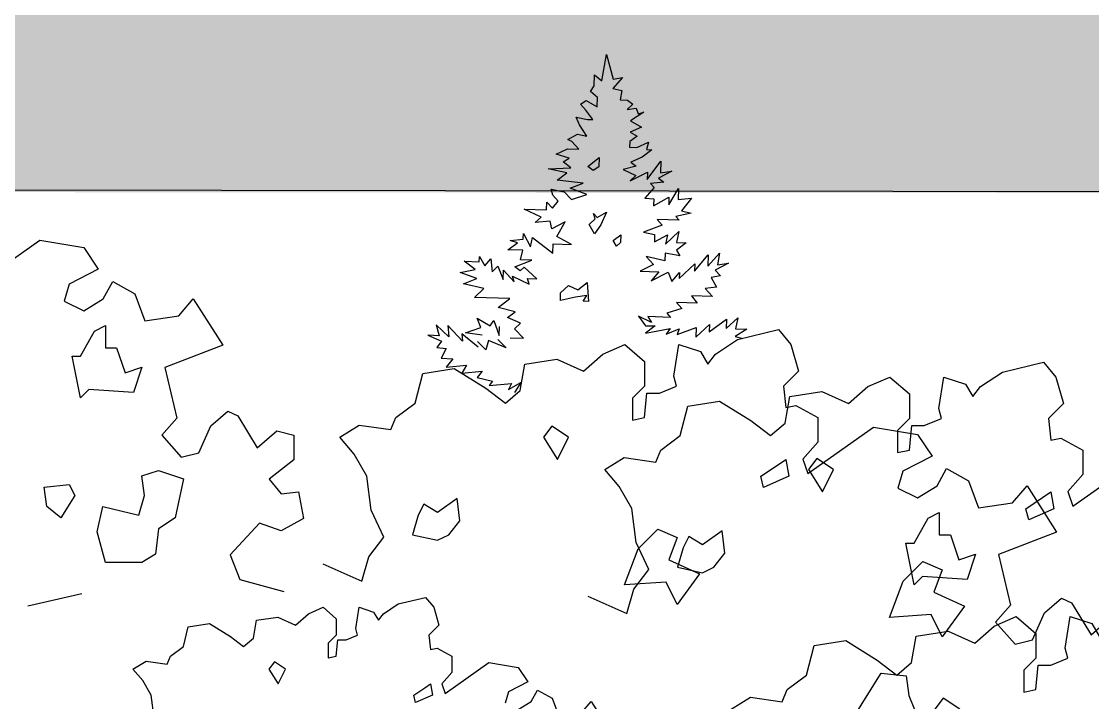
# Model space of a CAD drawing. Header units: inches. Extents: x 11.9 to 85.3, y 21.1 to 37.4.
# Drawn here: x 59.309 to 59.992, y 23.763 to 24.198 of the extents above; entities that cross this region are included whole.
import ezdxf

# ---------------------------------------------------------------- set-up
doc = ezdxf.new("R2010")
doc.units = ezdxf.units.IN
doc.header["$MEASUREMENT"] = 0
for name, color, linetype in [('CAY', 94, 'Continuous'), ('CAY-3', 61, 'Continuous'), ('Layer1', 7, 'Continuous')]:
    doc.layers.add(name, color=color, linetype=linetype)

# ---------------------------------------------------------------- blocks, each defined once
blk = doc.blocks.new('A$C76451831')
at = {"layer": 'CAY'}
for p, q in [((2471.8, 2031.9), (2478.5, 2069.3)), ((2478.5, 2069.3), (2487.7, 2034.1)), ((2460.6, 2024.6), (2461.2, 2040.4)), ((2461.2, 2040.4), (2471.8, 2031.9)), ((2455.4, 2016.6), (2460.6, 2024.6)), ((2500.9, 2036.3), (2487.3, 2020.9)), ((2487.7, 2034.1), (2500.9, 2036.3)), ((2465.5, 2008.1), (2455.4, 2016.6)), ((2487.3, 2020.9), (2500.3, 2017.8)), ((2500.3, 2017.8), (2497.6, 2004.7)), ((2441.2, 1998.5), (2449.5, 2003.7)), ((2449, 1990.1), (2441.2, 1998.5)), ((2449.5, 2003.7), (2465, 1995)), ((2465, 1995), (2465.5, 2008.1)), ((2497.6, 2004.7), (2508, 2004.3)), ((2515.9, 1998.6), (2507.5, 1990.8)), ((2508, 2004.3), (2515.9, 1998.6)), ((2435.1, 1980.1), (2451.3, 1976.8)), ((2440.1, 1969.1), (2435.1, 1980.1)), ((2459, 1976.6), (2449, 1990.1)), ((2507.5, 1990.8), (2520.7, 1993)), ((2531.4, 1987.2), (2512.4, 1974.7)), ((2520.7, 1993), (2523.1, 1984.8)), ((2523.1, 1984.8), (2531.4, 1987.2)), ((2450.4, 1952.9), (2440.1, 1969.1)), ((2451.3, 1976.8), (2459, 1976.6)), ((2527.9, 1966), (2511.8, 1958.9)), ((2512.4, 1974.7), (2527.9, 1966)), ((2423.5, 1948.4), (2437, 1956)), ((2428.9, 1945.4), (2423.5, 1948.4)), ((2437, 1956), (2450.4, 1952.9)), ((2522, 1953.1), (2511.3, 1945.3)), ((2511.8, 1958.9), (2522, 1953.1)), ((1479.9, 1929.8), (1538.3, 1944)), ((1538.3, 1944), (1555.9, 1922.7)), ((2407, 1927.6), (2423.1, 1935.2)), ((2423.1, 1935.2), (2438.9, 1934.7)), ((2438.9, 1934.7), (2428.9, 1945.4)), ((2511.3, 1945.3), (2511.1, 1937.6)), ((2511.1, 1937.6), (2521.5, 1937.2)), ((2521.5, 1937.2), (2538.1, 1944.4)), ((2542.7, 1933.8), (2529.2, 1923.4)), ((2538.1, 1944.4), (2535, 1934)), ((2535, 1934), (2542.7, 1933.8)), ((1288.9, 1909.2), (1320.1, 1922.7)), ((1320.1, 1922.7), (1347.8, 1898.6)), ((1389.7, 1877.9), (1396.8, 1922.7)), ((1396.8, 1922.7), (1427.4, 1912.7)), ((1448.6, 1909.2), (1479.9, 1929.8)), ((1555.9, 1922.7), (1566.6, 1885)), ((2425.3, 1922), (2407, 1927.6)), ((2417, 1916.8), (2425.3, 1922)), ((2529.2, 1923.4), (2513.1, 1916.2)), ((2536.2, 1891.4), (2555.7, 1917.4)), ((2555.7, 1917.4), (2555.1, 1901.1)), ((1178, 1895), (1223.4, 1902.1)), ((1223.4, 1902.1), (1261.1, 1885)), ((1261.1, 1885), (1288.9, 1909.2)), ((1427.4, 1912.7), (1438, 1895)), ((1438, 1895), (1448.6, 1909.2)), ((2395.4, 1906.7), (2427.6, 1908.3)), ((2421.9, 1900.8), (2395.4, 1906.7)), ((2427.6, 1908.3), (2417, 1916.8)), ((2520.6, 1910.5), (2501.8, 1905.7)), ((2501.8, 1905.7), (2520.1, 1897.4)), ((2513.1, 1916.2), (2520.6, 1910.5)), ((2571.1, 1903.3), (2552.1, 1893.5)), ((2555.1, 1901.1), (2571.1, 1903.3)), ((1033, 1881.5), (1077.8, 1888.5)), ((1077.8, 1888.5), (1122.6, 1860.8)), ((1171.5, 1857.3), (1178, 1895)), ((1347.8, 1898.6), (1347.8, 1863.8)), ((2408.4, 1890.4), (2421.9, 1900.8)), ((2445.4, 1886.4), (2408.4, 1890.4)), ((2512.1, 1889.5), (2536.6, 1901.8)), ((2520.1, 1897.4), (2512.1, 1889.5)), ((2536.6, 1901.8), (2536.2, 1891.4)), ((2559.6, 1887.8), (2541, 1885.8)), ((2552.1, 1893.5), (2559.6, 1887.8)), ((1022.3, 1839.6), (1033, 1881.5)), ((1393.2, 1863.8), (1389.7, 1877.9)), ((1566.6, 1885), (1545.3, 1863.8)), ((2402.2, 1869.3), (2399.8, 1877.6)), ((2399.8, 1877.6), (2418.2, 1874.2)), ((2418.2, 1874.2), (2428.7, 1862.9)), ((2426.6, 1879.3), (2445.4, 1886.4)), ((2450.3, 1870.4), (2426.6, 1879.3)), ((2546.2, 1880.1), (2532.6, 1864.8)), ((2541, 1885.8), (2546.2, 1880.1)), ((2566.7, 1855.4), (2580.6, 1878.9)), ((2580.6, 1878.9), (2580.1, 1863.1)), ((1122.6, 1860.8), (1150.3, 1839.6)), ((1150.3, 1839.6), (1171.5, 1857.3)), ((1347.8, 1863.8), (1330.7, 1846.6)), ((1369, 1853.7), (1393.2, 1863.8)), ((1545.3, 1863.8), (1548.9, 1833.1)), ((2393.3, 1848.3), (2393.7, 1859.2)), ((2393.7, 1859.2), (2401.6, 1850.7)), ((2401.6, 1850.7), (2409.6, 1860.9)), ((2409.6, 1860.9), (2402.2, 1869.3)), ((2428.7, 1862.9), (2450.3, 1870.4)), ((2532.6, 1864.8), (2545.7, 1864.3)), ((2545.3, 1853.9), (2567, 1866.3)), ((2545.7, 1864.3), (2545.3, 1853.9)), ((2567, 1866.3), (2566.7, 1855.4)), ((2580.1, 1863.1), (2599.2, 1865.2)), ((2599.2, 1865.2), (2585, 1847.1)), ((1330.7, 1846.6), (1330.7, 1815.4)), ((1347.8, 1818.9), (1351.4, 1853.7)), ((1351.4, 1853.7), (1369, 1853.7)), ((2361.6, 1849.4), (2393.3, 1848.3)), ((2385.3, 1838.2), (2361.6, 1849.4)), ((2598.4, 1843.9), (2577, 1839.2)), ((2585, 1847.1), (2598.4, 1843.9)), ((994.6, 1818.9), (1022.3, 1839.6)), ((1548.9, 1833.1), (1563, 1836)), ((1563, 1836), (1594.3, 1818.9)), ((2376.8, 1830.3), (2385.3, 1838.2)), ((2398.2, 1832.3), (2376.8, 1830.3)), ((2400.5, 1821.3), (2398.2, 1832.3)), ((2419.5, 1831.5), (2400.5, 1821.3)), ((2407.9, 1810.6), (2419.5, 1831.5)), ((2557.5, 1826.7), (2530.9, 1816.8)), ((2581.8, 1833.6), (2550.1, 1834.7)), ((2550.1, 1834.7), (2557.5, 1826.7)), ((2577, 1839.2), (2581.8, 1833.6)), ((987.6, 1801.8), (994.6, 1818.9)), ((1330.7, 1815.4), (1347.8, 1818.9)), ((1594.3, 1818.9), (1594.3, 1784.1)), ((2360.1, 1806.9), (2360.4, 1815)), ((2360.4, 1815), (2370.2, 1796.1)), ((2530.9, 1816.8), (2546.6, 1813.5)), ((2546.6, 1813.5), (2546.3, 1803.1)), ((2546.3, 1803.1), (2565.2, 1812.8)), ((2562, 1799.8), (2581.2, 1817.7)), ((2565.2, 1812.8), (2562, 1799.8)), ((2581.2, 1817.7), (2577.9, 1802)), ((915, 1791.2), (942.7, 1808.3)), ((942.7, 1808.3), (987.6, 1801.8)), ((1580.1, 1739.3), (1673.3, 1805.4)), ((1673.3, 1805.4), (1735.8, 1794.7)), ((2338.3, 1791.8), (2351.8, 1801.7)), ((2341.5, 1804.8), (2360.1, 1806.9)), ((2351.8, 1801.7), (2341.5, 1804.8)), ((2370.2, 1796.1), (2373.4, 1809.1)), ((2373.4, 1809.1), (2402, 1786.8)), ((2402, 1786.8), (2402.5, 1799.9)), ((2402.5, 1799.9), (2428.8, 1799)), ((2428.8, 1799), (2407.9, 1810.6)), ((2591.5, 1801.5), (2577.6, 1791.1)), ((2577.9, 1802), (2591.5, 1801.5)), ((935.7, 1767), (915, 1791.2)), ((1594.3, 1784.1), (1573, 1759.9)), ((1735.8, 1794.7), (1756.4, 1764.1)), ((2297.4, 1774.6), (2297.7, 1782.3)), ((2297.7, 1782.3), (2305.3, 1768.9)), ((2359.6, 1791), (2338.3, 1791.8)), ((2356.4, 1777.5), (2359.6, 1791)), ((2561.2, 1775.8), (2534.7, 1782.2)), ((2534.7, 1782.2), (2545.1, 1770.9)), ((2561.5, 1786.7), (2561.2, 1775.8)), ((2582.7, 1783.2), (2561.5, 1786.7)), ((2577.6, 1791.1), (2582.7, 1783.2)), ((2603.3, 1761.2), (2622.6, 1784.5)), ((2622.1, 1768.2), (2639, 1786.7)), ((2622.6, 1784.5), (2622.1, 1768.2)), ((2639, 1786.7), (2635.8, 1770.5)), ((953.4, 1735.8), (935.7, 1767)), ((2292, 1763.9), (2276.1, 1775.3)), ((2276.1, 1775.3), (2297.4, 1774.6)), ((2305.3, 1768.9), (2313.9, 1779)), ((2313.9, 1779), (2315.9, 1760.3)), ((2315.9, 1760.3), (2323.9, 1768.2)), ((2323.9, 1768.2), (2331.4, 1749.4)), ((2347.9, 1767.4), (2372.2, 1777)), ((2355.9, 1761.7), (2347.9, 1767.4)), ((2361.5, 1766.9), (2355.9, 1761.7)), ((2372.2, 1777), (2356.4, 1777.5)), ((2379.5, 1750.4), (2361.5, 1766.9)), ((2545.1, 1770.9), (2526.2, 1761.2)), ((2581.6, 1751.1), (2603.6, 1771.6)), ((2603.6, 1771.6), (2603.3, 1761.2)), ((2651.7, 1772.6), (2632.8, 1762.9)), ((2635.8, 1770.5), (2651.7, 1772.6)), ((1573, 1759.9), (1580.1, 1739.3)), ((1756.4, 1764.1), (1715.1, 1742.8)), ((2270.6, 1759.2), (2292, 1763.9)), ((2294.3, 1750.7), (2270.6, 1759.2)), ((2275, 1743.2), (2294.3, 1750.7)), ((2331.4, 1749.4), (2331.9, 1762.5)), ((2331.9, 1762.5), (2347.1, 1746.1)), ((2347.1, 1746.1), (2344.7, 1754.4)), ((2344.7, 1754.4), (2368.3, 1742.7)), ((2365.9, 1750.9), (2379.5, 1750.4)), ((2368.3, 1742.7), (2365.9, 1750.9)), ((2526.2, 1761.2), (2552.9, 1760.2)), ((2552.9, 1760.2), (2541.6, 1747.5)), ((2541.6, 1747.5), (2566, 1759.8)), ((2566, 1759.8), (2571, 1746.5)), ((2571, 1746.5), (2581.9, 1759.2)), ((2581.9, 1759.2), (2581.6, 1751.1)), ((2640.2, 1754.5), (2627, 1752.2)), ((2627, 1752.2), (2634.6, 1738.8)), ((2632.8, 1762.9), (2640.2, 1754.5)), ((959.8, 1687.4), (953.4, 1735.8)), ((1715.1, 1742.8), (1708.1, 1718.6)), ((1763.5, 1722.2), (1777.1, 1746.4)), ((1777.1, 1746.4), (1808.3, 1729.3)), ((2304.2, 1736.7), (2275, 1743.2)), ((2290.6, 1724.1), (2304.2, 1736.7)), ((2634.6, 1738.8), (2618.3, 1736.6)), ((2618.3, 1736.6), (2628.7, 1725.4)), ((1735.8, 1705.1), (1763.5, 1722.2)), ((1808.3, 1729.3), (1822.5, 1690.9)), ((1870.8, 1698), (1891.4, 1722.2)), ((1891.4, 1722.2), (1933.3, 1656.1)), ((2340.9, 1722.3), (2290.6, 1724.1)), ((2324.6, 1709.7), (2340.9, 1722.3)), ((2628.7, 1725.4), (2599.3, 1726.4)), ((2599.3, 1726.4), (2607.1, 1715.7)), ((1708.1, 1718.6), (1735.8, 1705.1)), ((2348.4, 1703.5), (2324.6, 1709.7)), ((2585.5, 1708.3), (2564, 1701.4)), ((2577.7, 1716.8), (2585.5, 1708.3)), ((2607.1, 1715.7), (2577.7, 1716.8)), ((1822.5, 1690.9), (1870.8, 1698)), ((2294.6, 1694.5), (2313.2, 1683.4)), ((2299.6, 1681.1), (2294.6, 1694.5)), ((2313.2, 1683.4), (2318.5, 1691.4)), ((2318.5, 1691.4), (2325.9, 1669.8)), ((2337.7, 1695.7), (2348.4, 1703.5)), ((2356, 1687.3), (2337.7, 1695.7)), ((2524, 1697.3), (2533.9, 1683.8)), ((2542.3, 1688.5), (2524, 1697.3)), ((2569.2, 1695.7), (2537.1, 1696.9)), ((2537.1, 1696.9), (2542.3, 1688.5)), ((2564, 1701.4), (2569.2, 1695.7)), ((2624.3, 1675.2), (2648.9, 1693)), ((2648.4, 1679.8), (2664.8, 1695.1)), ((2648.9, 1693), (2648.4, 1679.8)), ((2664.8, 1695.1), (2661.6, 1679.4)), ((977.5, 1649), (959.8, 1687.4)), ((2236.3, 1685.2), (2240.6, 1669.3)), ((2254.4, 1667.9), (2236.3, 1685.2)), ((2252.8, 1684.1), (2254.4, 1667.9)), ((2273.6, 1662), (2252.8, 1684.1)), ((2278, 1673.7), (2299.6, 1681.1)), ((2325.9, 1669.8), (2326.4, 1682.9)), ((2347.5, 1679.5), (2356, 1687.3)), ((2360.2, 1665.9), (2347.5, 1679.5)), ((2547.5, 1683.4), (2533.6, 1673)), ((2533.6, 1673), (2568.7, 1679.9)), ((2533.9, 1683.8), (2547.5, 1683.4)), ((2568.7, 1679.9), (2563, 1671.9)), ((2563, 1671.9), (2581.8, 1679.4)), ((2578.8, 1671.4), (2605.9, 1681.3)), ((2581.8, 1679.4), (2578.8, 1671.4)), ((2605.4, 1667.7), (2624.6, 1685.6)), ((2605.9, 1681.3), (2605.4, 1667.7)), ((2624.6, 1685.6), (2624.3, 1675.2)), ((2677.9, 1678.8), (2661.2, 1668.5)), ((2661.6, 1679.4), (2677.9, 1678.8)), ((2664.3, 1664.1), (2722.6, 1678.3)), ((2722.6, 1678.3), (2740.3, 1657)), ((2224.6, 1670.4), (2244.1, 1661.9)), ((2240.6, 1669.3), (2224.6, 1670.4)), ((2244.1, 1661.9), (2237.2, 1653)), ((2272.6, 1672.4), (2273.6, 1662)), ((2295.9, 1653.3), (2272.6, 1672.4)), ((2301.9, 1670.6), (2278, 1673.7)), ((2306.7, 1649.3), (2295.1, 1661.4)), ((2310.8, 1662.9), (2306.7, 1649.3)), ((2336, 1652.2), (2310.8, 1662.9)), ((2323.9, 1664.2), (2336, 1652.2)), ((2341.7, 1666.5), (2360.2, 1665.9)), ((2633, 1643.5), (2664.3, 1664.1)), ((2661.2, 1668.5), (2672, 1665.4)), ((956.3, 1621.3), (977.5, 1649)), ((1933.3, 1656.1), (1850.8, 1624.3)), ((2237.2, 1653), (2250.5, 1651.6)), ((2250.5, 1651.6), (2243.7, 1637.7)), ((2445.5, 1619.3), (2473.2, 1643.5)), ((2473.2, 1643.5), (2504.5, 1657)), ((2504.5, 1657), (2532.2, 1632.9)), ((2574, 1612.2), (2581.1, 1657)), ((2581.1, 1657), (2611.8, 1647)), ((2611.8, 1647), (2622.4, 1629.3)), ((2622.4, 1629.3), (2633, 1643.5)), ((2740.3, 1657), (2750.9, 1619.3)), ((2243.7, 1637.7), (2260.2, 1636.6)), ((2260.2, 1636.6), (2250.4, 1624.7)), ((2355.9, 1591.6), (2362.4, 1629.3)), ((2362.4, 1629.3), (2407.8, 1636.4)), ((2407.8, 1636.4), (2445.5, 1619.3)), ((2532.2, 1632.9), (2532.2, 1598.1)), ((946.3, 1586.5), (956.3, 1621.3)), ((1850.8, 1624.3), (1867.9, 1552.3)), ((2206.7, 1573.9), (2217.3, 1615.8)), ((2217.3, 1615.8), (2262.1, 1622.8)), ((2250.4, 1624.7), (2279.7, 1627.6)), ((2262.1, 1622.8), (2306.9, 1595.1)), ((2279.7, 1627.6), (2272.6, 1616.4)), ((2272.6, 1616.4), (2301.9, 1619.3)), ((2301.9, 1619.3), (2294.6, 1610.4)), ((2750.9, 1619.3), (2729.7, 1598.1)), ((890.9, 1611.3), (946.3, 1586.5)), ((2294.6, 1610.4), (2316.5, 1604.8)), ((2316.5, 1604.8), (2311.6, 1598.8)), ((2311.6, 1598.8), (2343.6, 1601.9)), ((2339, 1593.3), (2356.7, 1603.2)), ((2343.6, 1601.9), (2339, 1593.3)), ((2356.7, 1603.2), (2347.6, 1589.1)), ((2532.2, 1598.1), (2515.1, 1580.9)), ((2553.4, 1588), (2577.6, 1598.1)), ((2577.6, 1598.1), (2574, 1612.2)), ((2729.7, 1598.1), (2733.2, 1567.4)), ((2306.9, 1595.1), (2334.7, 1573.9)), ((2334.7, 1573.9), (2355.9, 1591.6)), ((2532.2, 1553.2), (2535.7, 1588)), ((2535.7, 1588), (2553.4, 1588)), ((2179, 1553.2), (2206.7, 1573.9)), ((2515.1, 1580.9), (2515.1, 1549.7)), ((2733.2, 1567.4), (2747.4, 1570.3)), ((2747.4, 1570.3), (2778.6, 1553.2)), ((1867.9, 1552.3), (1846.6, 1528.1)), ((1916.2, 1541.7), (1940.4, 1562.3)), ((1940.4, 1562.3), (1954.5, 1555.8)), ((1954.5, 1555.8), (1982.2, 1510.4)), ((2171.9, 1536.1), (2179, 1553.2)), ((2515.1, 1549.7), (2532.2, 1553.2)), ((2778.6, 1553.2), (2778.6, 1518.4)), ((1899.1, 1503.3), (1916.2, 1541.7)), ((2099.4, 1525.5), (2127.1, 1542.6)), ((2127.1, 1542.6), (2171.9, 1536.1)), ((2764.5, 1473.6), (2857.6, 1539.7)), ((2857.6, 1539.7), (2920.1, 1529)), ((1846.6, 1528.1), (1874.3, 1496.9)), ((1982.2, 1510.4), (2010, 1534.6)), ((2010, 1534.6), (2034.1, 1528.1)), ((2034.1, 1528.1), (2034.1, 1493.3)), ((2120, 1501.3), (2099.4, 1525.5)), ((2920.1, 1529), (2940.8, 1498.4)), ((2778.6, 1518.4), (2757.4, 1494.2)), ((1874.3, 1496.9), (1899.1, 1503.3)), ((2034.1, 1493.3), (1999.3, 1465.6)), ((2137.7, 1470.1), (2120, 1501.3)), ((2757.4, 1494.2), (2764.5, 1473.6)), ((2940.8, 1498.4), (2899.5, 1477.1)), ((2899.5, 1477.1), (2892.4, 1452.9)), ((2947.9, 1456.5), (2961.4, 1480.7)), ((2961.4, 1480.7), (2992.7, 1463.6)), ((1999.3, 1465.6), (2016.4, 1445)), ((2144.2, 1421.7), (2137.7, 1470.1)), ((2992.7, 1463.6), (3006.8, 1425.2)), ((2016.4, 1445), (2040.6, 1447.9)), ((2040.6, 1447.9), (2047.7, 1410.1)), ((2892.4, 1452.9), (2920.1, 1439.4)), ((2920.1, 1439.4), (2947.9, 1456.5)), ((3055.2, 1432.3), (3075.8, 1456.5)), ((3075.8, 1456.5), (3117.7, 1390.4)), ((3006.8, 1425.2), (3055.2, 1432.3)), ((2161.9, 1383.3), (2144.2, 1421.7)), ((1985.2, 1403.1), (1943.9, 1358.2)), ((2016.4, 1392.5), (1985.2, 1403.1)), ((2047.7, 1410.1), (2016.4, 1392.5)), ((3117.7, 1390.4), (3035.1, 1358.6)), ((2140.7, 1355.6), (2161.9, 1383.3)), ((1943.9, 1358.2), (1957.5, 1323.4)), ((2130.6, 1320.8), (2140.7, 1355.6)), ((3035.1, 1358.6), (3052.2, 1286.6)), ((2075.2, 1345.6), (2130.6, 1320.8)), ((1957.5, 1323.4), (2020, 1306.3)), ((1732.8, 1302.8), (1656.2, 1285.1)), ((3052.2, 1286.6), (3031, 1262.4))]:
    blk.add_line(p, q, dxfattribs=at)
for points in [[(2451.7, 1910.2), (2468, 1922.8), (2467.5, 1909.6), (2459.2, 1904.5)], [(2453.8, 1827.6), (2462.2, 1835.5), (2459.8, 1843.3), (2465, 1837.6), (2478.4, 1845.3), (2470.1, 1827), (2461.5, 1814.2)], [(1240.2, 1791.1), (1216.4, 1806.9), (1204.5, 1791.1), (1224.3, 1759.4)], [(1537.1, 1751.5), (1548.9, 1759.4), (1552.9, 1735.6), (1517.3, 1719.8), (1513.3, 1735.6)], [(2452.7, 1718.4), (2445, 1718.7), (2450.2, 1726.6), (2434.3, 1724.5), (2412.8, 1719.8), (2413.2, 1730.7), (2424.4, 1740.7), (2437.4, 1734.8), (2450.9, 1745.2)], [(1085.8, 1672.3), (1081.8, 1704), (1054.1, 1684.2), (1034.3, 1696), (1026.4, 1680.2), (1018.5, 1652.5), (1054.1, 1644.6), (1069.9, 1652.5)], [(1750.8, 1676.2), (1766.7, 1684.2), (1766.7, 1652.5), (1782.5, 1652.5), (1794.4, 1616.8), (1818.1, 1624.8), (1806.3, 1589.1), (1742.9, 1593.1), (1731.1, 1581.2), (1719.2, 1640.6), (1731.1, 1640.6)], [(1339.1, 1632.7), (1366.8, 1660.4), (1394.5, 1648.5), (1382.7, 1616.8), (1426.2, 1597), (1394.5, 1553.5), (1378.7, 1585.2), (1319.3, 1581.2)], [(2424.5, 1525.4), (2400.8, 1541.2), (2388.9, 1525.4), (2408.7, 1493.7)], [(1287.7, 1470.3), (1307.5, 1502), (1343.1, 1498), (1347, 1470.3), (1355, 1450.5), (1366.8, 1450.5), (1347, 1410.9), (1307.5, 1422.8), (1256, 1418.8)], [(2721.4, 1485.8), (2733.3, 1493.7), (2737.3, 1469.9), (2701.6, 1454.1), (2697.7, 1469.9)], [(1754.8, 1391.1), (1762.7, 1426.7), (1814.2, 1414.8), (1822.1, 1442.6), (1818.1, 1470.3), (1841.9, 1478.2), (1877.5, 1466.3), (1865.7, 1410.9), (1841.9, 1395), (1837.9, 1359.4), (1818.1, 1347.5), (1766.7, 1347.5)], [(1683.5, 1426.7), (1679.6, 1454.5), (1715.2, 1458.4), (1723.1, 1442.6), (1703.3, 1410.9)], [(2270.1, 1406.6), (2266.2, 1438.3), (2238.4, 1418.5), (2218.7, 1430.3), (2210.7, 1414.5), (2202.8, 1386.8), (2238.4, 1378.9), (2254.3, 1386.8)], [(2935.2, 1410.5), (2951, 1418.5), (2951, 1386.8), (2966.9, 1386.8), (2978.8, 1351.1), (3002.5, 1359.1), (2990.6, 1323.4), (2927.3, 1327.4), (2915.4, 1315.5), (2903.5, 1374.9), (2915.4, 1374.9)], [(2523.5, 1367), (2551.2, 1394.7), (2578.9, 1382.8), (2567, 1351.1), (2610.6, 1331.3), (2578.9, 1287.8), (2563.1, 1319.5), (2503.7, 1315.5)], [(2022.5, 1195.9), (2006.6, 1206.4), (1998.7, 1195.9), (2011.9, 1174.8)], [(2220.4, 1169.5), (2228.3, 1174.8), (2231, 1158.9), (2207.2, 1148.4), (2204.6, 1158.9)]]:
    blk.add_lwpolyline(points, close=True, dxfattribs=at)
for points in [[(2492.6, 1796.8), (2487.9, 1805.1), (2498.6, 1812.9), (2498.2, 1802), (2492.6, 1796.8)], [(1835.6, 1126.7), (1831.3, 1159), (1819.5, 1179.8), (1805.7, 1196), (1824.2, 1207.4), (1854.1, 1203), (1858.8, 1214.4), (1877.3, 1228.2), (1884.3, 1256.1), (1914.2, 1260.8), (1944.1, 1242.4), (1962.6, 1228.2), (1976.7, 1240), (1981, 1265.2), (2011.3, 1269.9), (2036.5, 1258.5), (2054.9, 1274.6), (2075.8, 1283.7), (2094.3, 1267.5), (2094.3, 1244.3), (2082.9, 1232.9), (2082.9, 1212.1), (2094.3, 1214.4), (2096.6, 1237.6), (2108.4, 1237.6), (2124.5, 1244.3), (2122.2, 1253.8), (2126.9, 1283.7), (2147.3, 1277), (2154.4, 1265.2), (2161.5, 1274.6), (2182.3, 1288.4), (2221.2, 1297.8), (2233, 1283.7), (2240.1, 1258.5), (2225.9, 1244.3), (2228.3, 1223.9), (2237.7, 1225.8), (2258.6, 1214.4), (2258.6, 1191.2), (2244.4, 1175.1), (2249.1, 1161.4), (2311.2, 1205.4), (2352.9, 1198.3), (2366.7, 1177.9), (2339.1, 1163.7), (2334.4, 1147.6)], [(2352.9, 1138.5), (2371.4, 1149.9), (2380.4, 1166.1), (2401.2, 1154.7), (2410.7, 1129.1)], [(2442.9, 1133.8), (2456.7, 1149.9), (2484.6, 1105.9)]]:
    blk.add_lwpolyline(points, dxfattribs=at)
at = {"layer": 'CAY-3'}
for p, q in [((3100.6, 1276), (3124.7, 1296.6)), ((3124.7, 1296.6), (3138.9, 1290.1)), ((3138.9, 1290.1), (3166.6, 1244.7)), ((3029.1, 1257), (3060.4, 1270.6)), ((3060.4, 1270.6), (3088.1, 1246.4)), ((3083.5, 1237.6), (3100.6, 1276)), ((3130, 1225.7), (3137, 1270.6)), ((3137, 1270.6), (3167.7, 1260.5)), ((3166.6, 1244.7), (3194.3, 1268.9)), ((2918.3, 1242.8), (2963.7, 1249.9)), ((2963.7, 1249.9), (3001.4, 1232.8)), ((3001.4, 1232.8), (3029.1, 1257)), ((3031, 1262.4), (3058.7, 1231.2)), ((3167.7, 1260.5), (3178.3, 1242.8)), ((2773.2, 1229.3), (2818.1, 1236.4)), ((2818.1, 1236.4), (2862.9, 1208.6)), ((2911.8, 1205.1), (2918.3, 1242.8)), ((3058.7, 1231.2), (3083.5, 1237.6)), ((3088.1, 1246.4), (3088.1, 1211.6)), ((2762.6, 1187.4), (2773.2, 1229.3)), ((3133.5, 1211.6), (3130, 1225.7)), ((2862.9, 1208.6), (2890.6, 1187.4)), ((2890.6, 1187.4), (2911.8, 1205.1)), ((3088.1, 1211.6), (3071, 1194.5)), ((3109.3, 1201.6), (3133.5, 1211.6)), ((2734.9, 1166.8), (2762.6, 1187.4)), ((3071, 1194.5), (3071, 1163.2)), ((3088.1, 1166.8), (3091.6, 1201.6)), ((3091.6, 1201.6), (3109.3, 1201.6)), ((2727.8, 1149.6), (2734.9, 1166.8)), ((3071, 1163.2), (3088.1, 1166.8)), ((2655.3, 1139), (2683, 1156.1)), ((2683, 1156.1), (2727.8, 1149.6))]:
    blk.add_line(p, q, dxfattribs=at)
blk.add_lwpolyline([(2980.4, 1138.9), (2956.7, 1154.8), (2944.8, 1138.9), (2964.6, 1107.2)], close=True, dxfattribs=at)

msp = doc.modelspace()

# ---------------------------------------------------------------- hatches: boundary and pattern name
at = {"layer": 'Layer1', "true_color": 0x939598}
h = msp.add_hatch(color=252, dxfattribs=at)
h.dxf.hatch_style = 1
h.paths.add_polyline_path([(63.37227, 24.96911), (63.37227, 24.98863), (63.27009, 24.98863), (19.2205, 24.98863), (19.2205, 25.09242), (18.88387, 24.5256), (18.8823, 24.11828), (61.45857, 24.08746)])

# ---------------------------------------------------------------- linework, layer by layer
msp.add_lwpolyline([(31.63044, 24.11828), (31.63044, 23.28506, 0.21734), (37.52718, 23.89076), (37.52718, 24.11982), (61.45857, 24.08746)], format="xyb")

# ---------------------------------------------------------------- block references
at = {"layer": 'CAY', "xscale": 0.0004489089019145984, "yscale": 0.0004489089019145984, "zscale": 0.0004489089019145984}
for p in [(58.5699, 23.24794), (59.27057, 23.10798)]:
    msp.add_blockref('A$C76451831', p, dxfattribs=at)

doc.saveas('drawing.dxf')
